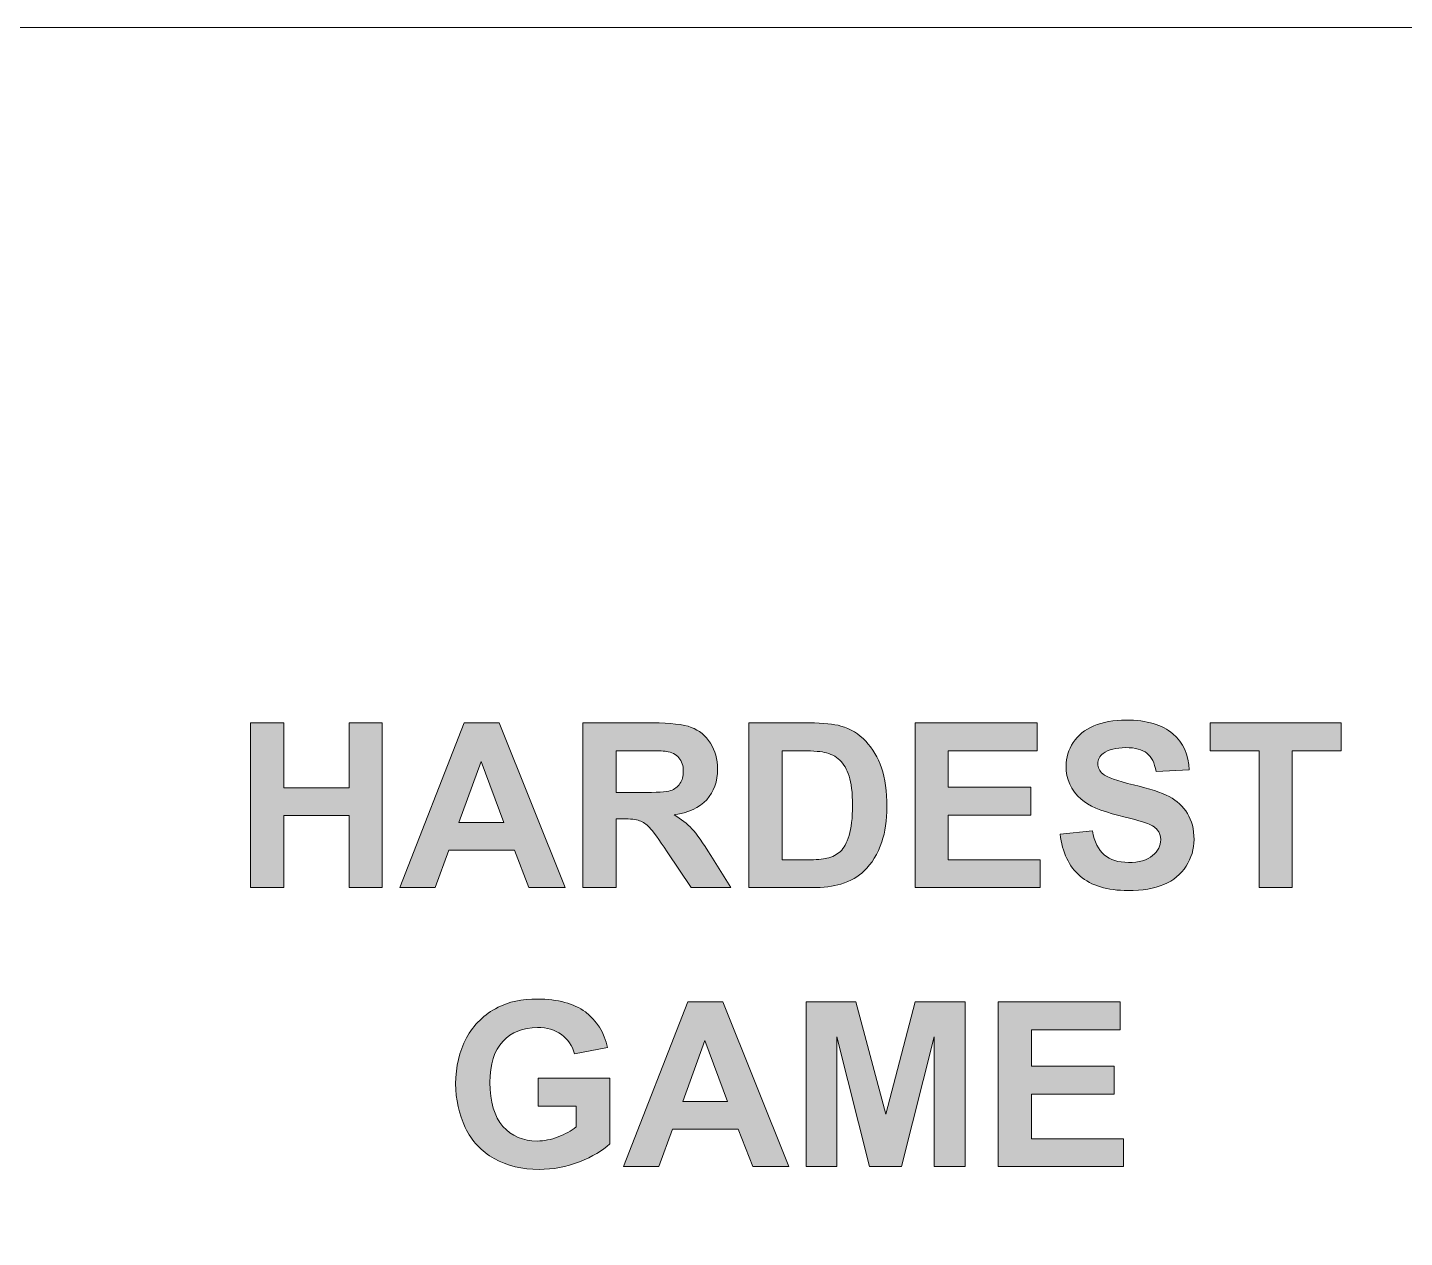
# Model space of a CAD drawing. Header units: inches. Extents: x -5.25 to 4.1, y -1.02 to 4.
# Drawn here: x -2.408 to -1.743, y 3.416 to 4 of the extents above; entities that cross this region are included whole.
import ezdxf

# ---------------------------------------------------------------- set-up
doc = ezdxf.new("R2010")
doc.units = ezdxf.units.IN
doc.header["$MEASUREMENT"] = 0
doc.layers.add('Layer 1', color=7, linetype='Continuous', lineweight=0)

# ---------------------------------------------------------------- blocks, each defined once
blk = doc.blocks.new('Block_7')
at = {"layer": 'Layer 1', "true_color": 0x231f20, "transparency": 33554687}
h = blk.add_hatch(color=250, dxfattribs=at)
h.dxf.hatch_style = 2
edge = h.paths.add_edge_path()
edge.add_spline(control_points=[(-2.16144, 3.47912), (-2.16144, 3.47912), (-2.16144, 3.49252), (-2.16144, 3.49252), (-2.16144, 3.49252), (-2.12682, 3.49252), (-2.12682, 3.49252), (-2.12682, 3.49252), (-2.12682, 3.46084), (-2.12682, 3.46084), (-2.13019, 3.45758), (-2.13506, 3.45471), (-2.14145, 3.45224), (-2.14783, 3.44976), (-2.1543, 3.44852), (-2.16084, 3.44852), (-2.16916, 3.44852), (-2.17641, 3.45026), (-2.1826, 3.45376), (-2.18878, 3.45725), (-2.19343, 3.46224), (-2.19654, 3.46873), (-2.19965, 3.47522), (-2.20121, 3.48229), (-2.20121, 3.48992), (-2.20121, 3.4982), (-2.19947, 3.50556), (-2.196, 3.512), (-2.19253, 3.51843), (-2.18745, 3.52337), (-2.18075, 3.52681), (-2.17565, 3.52945), (-2.1693, 3.53077), (-2.16171, 3.53077), (-2.15184, 3.53077), (-2.14412, 3.5287), (-2.13857, 3.52456), (-2.13302, 3.52041), (-2.12945, 3.51469), (-2.12786, 3.50739), (-2.12786, 3.50739), (-2.14381, 3.5044), (-2.14381, 3.5044), (-2.14492, 3.50831), (-2.14703, 3.51139), (-2.15013, 3.51365), (-2.15322, 3.51591), (-2.15708, 3.51704), (-2.16171, 3.51704), (-2.16873, 3.51704), (-2.1743, 3.51482), (-2.17845, 3.51037), (-2.18259, 3.50592), (-2.18466, 3.49932), (-2.18466, 3.49057), (-2.18466, 3.48113), (-2.18256, 3.47405), (-2.17837, 3.46933), (-2.17417, 3.46461), (-2.16867, 3.46225), (-2.16187, 3.46225), (-2.15851, 3.46225), (-2.15514, 3.4629), (-2.15175, 3.46423), (-2.14837, 3.46555), (-2.14547, 3.46715), (-2.14305, 3.46903), (-2.14305, 3.46903), (-2.14305, 3.47912), (-2.14305, 3.47912), (-2.14305, 3.47912), (-2.16144, 3.47912), (-2.16144, 3.47912)], knot_values=[0, 0, 0, 0, 1, 1, 1, 2, 2, 2, 3, 3, 3, 4, 4, 4, 5, 5, 5, 6, 6, 6, 7, 7, 7, 8, 8, 8, 9, 9, 9, 10, 10, 10, 11, 11, 11, 12, 12, 12, 13, 13, 13, 14, 14, 14, 15, 15, 15, 16, 16, 16, 17, 17, 17, 18, 18, 18, 19, 19, 19, 20, 20, 20, 21, 21, 21, 22, 22, 22, 23, 23, 23, 24, 24, 24, 24], degree=3, periodic=0)
h = blk.add_hatch(color=250, dxfattribs=at)
h.dxf.hatch_style = 2
edge = h.paths.add_edge_path()
edge.add_spline(control_points=[(-2.06986, 3.48134), (-2.06986, 3.48134), (-2.08082, 3.51086), (-2.08082, 3.51086), (-2.08082, 3.51086), (-2.09156, 3.48134), (-2.09156, 3.48134), (-2.09156, 3.48134), (-2.06986, 3.48134), (-2.06986, 3.48134)], knot_values=[0, 0, 0, 0, 1, 1, 1, 2, 2, 2, 3, 3, 3, 3], degree=3, periodic=0)
edge = h.paths.add_edge_path()
edge.add_spline(control_points=[(-2.04029, 3.44988), (-2.04029, 3.44988), (-2.05776, 3.44988), (-2.05776, 3.44988), (-2.05776, 3.44988), (-2.0647, 3.46794), (-2.0647, 3.46794), (-2.0647, 3.46794), (-2.0965, 3.46794), (-2.0965, 3.46794), (-2.0965, 3.46794), (-2.10306, 3.44988), (-2.10306, 3.44988), (-2.10306, 3.44988), (-2.1201, 3.44988), (-2.1201, 3.44988), (-2.1201, 3.44988), (-2.08912, 3.52941), (-2.08912, 3.52941), (-2.08912, 3.52941), (-2.07214, 3.52941), (-2.07214, 3.52941), (-2.07214, 3.52941), (-2.04029, 3.44988), (-2.04029, 3.44988)], knot_values=[0, 0, 0, 0, 1, 1, 1, 2, 2, 2, 3, 3, 3, 4, 4, 4, 5, 5, 5, 6, 6, 6, 7, 7, 7, 8, 8, 8, 8], degree=3, periodic=0)
h = blk.add_hatch(color=250, dxfattribs=at)
h.dxf.hatch_style = 2
edge = h.paths.add_edge_path()
edge.add_spline(control_points=[(-2.03199, 3.44988), (-2.03199, 3.44988), (-2.03199, 3.52941), (-2.03199, 3.52941), (-2.03199, 3.52941), (-2.00795, 3.52941), (-2.00795, 3.52941), (-2.00795, 3.52941), (-1.99352, 3.47516), (-1.99352, 3.47516), (-1.99352, 3.47516), (-1.97925, 3.52941), (-1.97925, 3.52941), (-1.97925, 3.52941), (-1.95517, 3.52941), (-1.95517, 3.52941), (-1.95517, 3.52941), (-1.95517, 3.44988), (-1.95517, 3.44988), (-1.95517, 3.44988), (-1.97009, 3.44988), (-1.97009, 3.44988), (-1.97009, 3.44988), (-1.97009, 3.51249), (-1.97009, 3.51249), (-1.97009, 3.51249), (-1.98587, 3.44988), (-1.98587, 3.44988), (-1.98587, 3.44988), (-2.00134, 3.44988), (-2.00134, 3.44988), (-2.00134, 3.44988), (-2.01707, 3.51249), (-2.01707, 3.51249), (-2.01707, 3.51249), (-2.01707, 3.44988), (-2.01707, 3.44988), (-2.01707, 3.44988), (-2.03199, 3.44988), (-2.03199, 3.44988)], knot_values=[0, 0, 0, 0, 1, 1, 1, 2, 2, 2, 3, 3, 3, 4, 4, 4, 5, 5, 5, 6, 6, 6, 7, 7, 7, 8, 8, 8, 9, 9, 9, 10, 10, 10, 11, 11, 11, 12, 12, 12, 13, 13, 13, 13], degree=3, periodic=0)
h = blk.add_hatch(color=250, dxfattribs=at)
h.dxf.hatch_style = 2
edge = h.paths.add_edge_path()
edge.add_spline(control_points=[(-1.93922, 3.44988), (-1.93922, 3.44988), (-1.93922, 3.52941), (-1.93922, 3.52941), (-1.93922, 3.52941), (-1.88024, 3.52941), (-1.88024, 3.52941), (-1.88024, 3.52941), (-1.88024, 3.51596), (-1.88024, 3.51596), (-1.88024, 3.51596), (-1.92316, 3.51596), (-1.92316, 3.51596), (-1.92316, 3.51596), (-1.92316, 3.49832), (-1.92316, 3.49832), (-1.92316, 3.49832), (-1.88323, 3.49832), (-1.88323, 3.49832), (-1.88323, 3.49832), (-1.88323, 3.48492), (-1.88323, 3.48492), (-1.88323, 3.48492), (-1.92316, 3.48492), (-1.92316, 3.48492), (-1.92316, 3.48492), (-1.92316, 3.46328), (-1.92316, 3.46328), (-1.92316, 3.46328), (-1.87872, 3.46328), (-1.87872, 3.46328), (-1.87872, 3.46328), (-1.87872, 3.44988), (-1.87872, 3.44988), (-1.87872, 3.44988), (-1.93922, 3.44988), (-1.93922, 3.44988)], knot_values=[0, 0, 0, 0, 1, 1, 1, 2, 2, 2, 3, 3, 3, 4, 4, 4, 5, 5, 5, 6, 6, 6, 7, 7, 7, 8, 8, 8, 9, 9, 9, 10, 10, 10, 11, 11, 11, 12, 12, 12, 12], degree=3, periodic=0)
at = {"layer": 'Layer 1'}
for points, knots in [([(-2.16144, 3.47912), (-2.16144, 3.47912), (-2.16144, 3.49252), (-2.16144, 3.49252), (-2.16144, 3.49252), (-2.12682, 3.49252), (-2.12682, 3.49252), (-2.12682, 3.49252), (-2.12682, 3.46084), (-2.12682, 3.46084), (-2.13019, 3.45758), (-2.13506, 3.45471), (-2.14145, 3.45224), (-2.14783, 3.44976), (-2.1543, 3.44852), (-2.16084, 3.44852), (-2.16916, 3.44852), (-2.17641, 3.45026), (-2.1826, 3.45376), (-2.18878, 3.45725), (-2.19343, 3.46224), (-2.19654, 3.46873), (-2.19965, 3.47522), (-2.20121, 3.48229), (-2.20121, 3.48992), (-2.20121, 3.4982), (-2.19947, 3.50556), (-2.196, 3.512), (-2.19253, 3.51843), (-2.18745, 3.52337), (-2.18075, 3.52681), (-2.17565, 3.52945), (-2.1693, 3.53077), (-2.16171, 3.53077), (-2.15184, 3.53077), (-2.14412, 3.5287), (-2.13857, 3.52456), (-2.13302, 3.52041), (-2.12945, 3.51469), (-2.12786, 3.50739), (-2.12786, 3.50739), (-2.14381, 3.5044), (-2.14381, 3.5044), (-2.14492, 3.50831), (-2.14703, 3.51139), (-2.15013, 3.51365), (-2.15322, 3.51591), (-2.15708, 3.51704), (-2.16171, 3.51704), (-2.16873, 3.51704), (-2.1743, 3.51482), (-2.17845, 3.51037), (-2.18259, 3.50592), (-2.18466, 3.49932), (-2.18466, 3.49057), (-2.18466, 3.48113), (-2.18256, 3.47405), (-2.17837, 3.46933), (-2.17417, 3.46461), (-2.16867, 3.46225), (-2.16187, 3.46225), (-2.15851, 3.46225), (-2.15514, 3.4629), (-2.15175, 3.46423), (-2.14837, 3.46555), (-2.14547, 3.46715), (-2.14305, 3.46903), (-2.14305, 3.46903), (-2.14305, 3.47912), (-2.14305, 3.47912), (-2.14305, 3.47912), (-2.16144, 3.47912), (-2.16144, 3.47912)], [0, 0, 0, 0, 1, 1, 1, 2, 2, 2, 3, 3, 3, 4, 4, 4, 5, 5, 5, 6, 6, 6, 7, 7, 7, 8, 8, 8, 9, 9, 9, 10, 10, 10, 11, 11, 11, 12, 12, 12, 13, 13, 13, 14, 14, 14, 15, 15, 15, 16, 16, 16, 17, 17, 17, 18, 18, 18, 19, 19, 19, 20, 20, 20, 21, 21, 21, 22, 22, 22, 23, 23, 23, 24, 24, 24, 24]), ([(-2.04029, 3.44988), (-2.04029, 3.44988), (-2.05776, 3.44988), (-2.05776, 3.44988), (-2.05776, 3.44988), (-2.0647, 3.46794), (-2.0647, 3.46794), (-2.0647, 3.46794), (-2.0965, 3.46794), (-2.0965, 3.46794), (-2.0965, 3.46794), (-2.10306, 3.44988), (-2.10306, 3.44988), (-2.10306, 3.44988), (-2.1201, 3.44988), (-2.1201, 3.44988), (-2.1201, 3.44988), (-2.08912, 3.52941), (-2.08912, 3.52941), (-2.08912, 3.52941), (-2.07214, 3.52941), (-2.07214, 3.52941), (-2.07214, 3.52941), (-2.04029, 3.44988), (-2.04029, 3.44988)], [0, 0, 0, 0, 1, 1, 1, 2, 2, 2, 3, 3, 3, 4, 4, 4, 5, 5, 5, 6, 6, 6, 7, 7, 7, 8, 8, 8, 8]), ([(-2.03199, 3.44988), (-2.03199, 3.44988), (-2.03199, 3.52941), (-2.03199, 3.52941), (-2.03199, 3.52941), (-2.00795, 3.52941), (-2.00795, 3.52941), (-2.00795, 3.52941), (-1.99352, 3.47516), (-1.99352, 3.47516), (-1.99352, 3.47516), (-1.97925, 3.52941), (-1.97925, 3.52941), (-1.97925, 3.52941), (-1.95517, 3.52941), (-1.95517, 3.52941), (-1.95517, 3.52941), (-1.95517, 3.44988), (-1.95517, 3.44988), (-1.95517, 3.44988), (-1.97009, 3.44988), (-1.97009, 3.44988), (-1.97009, 3.44988), (-1.97009, 3.51249), (-1.97009, 3.51249), (-1.97009, 3.51249), (-1.98587, 3.44988), (-1.98587, 3.44988), (-1.98587, 3.44988), (-2.00134, 3.44988), (-2.00134, 3.44988), (-2.00134, 3.44988), (-2.01707, 3.51249), (-2.01707, 3.51249), (-2.01707, 3.51249), (-2.01707, 3.44988), (-2.01707, 3.44988), (-2.01707, 3.44988), (-2.03199, 3.44988), (-2.03199, 3.44988)], [0, 0, 0, 0, 1, 1, 1, 2, 2, 2, 3, 3, 3, 4, 4, 4, 5, 5, 5, 6, 6, 6, 7, 7, 7, 8, 8, 8, 9, 9, 9, 10, 10, 10, 11, 11, 11, 12, 12, 12, 13, 13, 13, 13]), ([(-1.93922, 3.44988), (-1.93922, 3.44988), (-1.93922, 3.52941), (-1.93922, 3.52941), (-1.93922, 3.52941), (-1.88024, 3.52941), (-1.88024, 3.52941), (-1.88024, 3.52941), (-1.88024, 3.51596), (-1.88024, 3.51596), (-1.88024, 3.51596), (-1.92316, 3.51596), (-1.92316, 3.51596), (-1.92316, 3.51596), (-1.92316, 3.49832), (-1.92316, 3.49832), (-1.92316, 3.49832), (-1.88323, 3.49832), (-1.88323, 3.49832), (-1.88323, 3.49832), (-1.88323, 3.48492), (-1.88323, 3.48492), (-1.88323, 3.48492), (-1.92316, 3.48492), (-1.92316, 3.48492), (-1.92316, 3.48492), (-1.92316, 3.46328), (-1.92316, 3.46328), (-1.92316, 3.46328), (-1.87872, 3.46328), (-1.87872, 3.46328), (-1.87872, 3.46328), (-1.87872, 3.44988), (-1.87872, 3.44988), (-1.87872, 3.44988), (-1.93922, 3.44988), (-1.93922, 3.44988)], [0, 0, 0, 0, 1, 1, 1, 2, 2, 2, 3, 3, 3, 4, 4, 4, 5, 5, 5, 6, 6, 6, 7, 7, 7, 8, 8, 8, 9, 9, 9, 10, 10, 10, 11, 11, 11, 12, 12, 12, 12]), ([(-2.06986, 3.48134), (-2.06986, 3.48134), (-2.08082, 3.51086), (-2.08082, 3.51086), (-2.08082, 3.51086), (-2.09156, 3.48134), (-2.09156, 3.48134), (-2.09156, 3.48134), (-2.06986, 3.48134), (-2.06986, 3.48134)], [0, 0, 0, 0, 1, 1, 1, 2, 2, 2, 3, 3, 3, 3])]:
    blk.add_open_spline(points, degree=3, knots=knots, dxfattribs=at)
blk = doc.blocks.new('Block_11')
at = {"layer": 'Layer 1', "true_color": 0x231f20, "transparency": 33554687}
h = blk.add_hatch(color=250, dxfattribs=at)
h.dxf.hatch_style = 2
edge = h.paths.add_edge_path()
edge.add_spline(control_points=[(-2.30025, 3.58463), (-2.30025, 3.58463), (-2.30025, 3.66416), (-2.30025, 3.66416), (-2.30025, 3.66416), (-2.28419, 3.66416), (-2.28419, 3.66416), (-2.28419, 3.66416), (-2.28419, 3.63286), (-2.28419, 3.63286), (-2.28419, 3.63286), (-2.25272, 3.63286), (-2.25272, 3.63286), (-2.25272, 3.63286), (-2.25272, 3.66416), (-2.25272, 3.66416), (-2.25272, 3.66416), (-2.23666, 3.66416), (-2.23666, 3.66416), (-2.23666, 3.66416), (-2.23666, 3.58463), (-2.23666, 3.58463), (-2.23666, 3.58463), (-2.25272, 3.58463), (-2.25272, 3.58463), (-2.25272, 3.58463), (-2.25272, 3.61941), (-2.25272, 3.61941), (-2.25272, 3.61941), (-2.28419, 3.61941), (-2.28419, 3.61941), (-2.28419, 3.61941), (-2.28419, 3.58463), (-2.28419, 3.58463), (-2.28419, 3.58463), (-2.30025, 3.58463), (-2.30025, 3.58463)], knot_values=[0, 0, 0, 0, 1, 1, 1, 2, 2, 2, 3, 3, 3, 4, 4, 4, 5, 5, 5, 6, 6, 6, 7, 7, 7, 8, 8, 8, 9, 9, 9, 10, 10, 10, 11, 11, 11, 12, 12, 12, 12], degree=3, periodic=0)
h = blk.add_hatch(color=250, dxfattribs=at)
h.dxf.hatch_style = 2
edge = h.paths.add_edge_path()
edge.add_spline(control_points=[(-2.1779, 3.6161), (-2.1779, 3.6161), (-2.18886, 3.64561), (-2.18886, 3.64561), (-2.18886, 3.64561), (-2.19961, 3.6161), (-2.19961, 3.6161), (-2.19961, 3.6161), (-2.1779, 3.6161), (-2.1779, 3.6161)], knot_values=[0, 0, 0, 0, 1, 1, 1, 2, 2, 2, 3, 3, 3, 3], degree=3, periodic=0)
edge = h.paths.add_edge_path()
edge.add_spline(control_points=[(-2.14834, 3.58463), (-2.14834, 3.58463), (-2.16581, 3.58463), (-2.16581, 3.58463), (-2.16581, 3.58463), (-2.17275, 3.6027), (-2.17275, 3.6027), (-2.17275, 3.6027), (-2.20454, 3.6027), (-2.20454, 3.6027), (-2.20454, 3.6027), (-2.21111, 3.58463), (-2.21111, 3.58463), (-2.21111, 3.58463), (-2.22814, 3.58463), (-2.22814, 3.58463), (-2.22814, 3.58463), (-2.19716, 3.66416), (-2.19716, 3.66416), (-2.19716, 3.66416), (-2.18018, 3.66416), (-2.18018, 3.66416), (-2.18018, 3.66416), (-2.14834, 3.58463), (-2.14834, 3.58463)], knot_values=[0, 0, 0, 0, 1, 1, 1, 2, 2, 2, 3, 3, 3, 4, 4, 4, 5, 5, 5, 6, 6, 6, 7, 7, 7, 8, 8, 8, 8], degree=3, periodic=0)
h = blk.add_hatch(color=250, dxfattribs=at)
h.dxf.hatch_style = 2
edge = h.paths.add_edge_path()
edge.add_spline(control_points=[(-2.1237, 3.63053), (-2.1237, 3.63053), (-2.11182, 3.63053), (-2.11182, 3.63053), (-2.10412, 3.63053), (-2.09931, 3.63085), (-2.09739, 3.6315), (-2.09547, 3.63215), (-2.09397, 3.63327), (-2.09289, 3.63487), (-2.0918, 3.63646), (-2.09126, 3.63845), (-2.09126, 3.64084), (-2.09126, 3.64351), (-2.09197, 3.64567), (-2.0934, 3.64732), (-2.09484, 3.64897), (-2.09685, 3.65), (-2.09945, 3.65044), (-2.10076, 3.65062), (-2.10466, 3.65071), (-2.11117, 3.65071), (-2.11117, 3.65071), (-2.1237, 3.65071), (-2.1237, 3.65071), (-2.1237, 3.65071), (-2.1237, 3.63053), (-2.1237, 3.63053)], knot_values=[0, 0, 0, 0, 1, 1, 1, 2, 2, 2, 3, 3, 3, 4, 4, 4, 5, 5, 5, 6, 6, 6, 7, 7, 7, 8, 8, 8, 9, 9, 9, 9], degree=3, periodic=0)
edge = h.paths.add_edge_path()
edge.add_spline(control_points=[(-2.13976, 3.58463), (-2.13976, 3.58463), (-2.13976, 3.66416), (-2.13976, 3.66416), (-2.13976, 3.66416), (-2.10596, 3.66416), (-2.10596, 3.66416), (-2.09747, 3.66416), (-2.09129, 3.66345), (-2.08744, 3.66202), (-2.08358, 3.66059), (-2.0805, 3.65805), (-2.07819, 3.6544), (-2.07587, 3.65074), (-2.07471, 3.64657), (-2.07471, 3.64187), (-2.07471, 3.6359), (-2.07647, 3.63097), (-2.07998, 3.62708), (-2.08348, 3.6232), (-2.08873, 3.62074), (-2.09571, 3.61973), (-2.09224, 3.6177), (-2.08937, 3.61548), (-2.08711, 3.61306), (-2.08485, 3.61064), (-2.0818, 3.60633), (-2.07797, 3.60015), (-2.07797, 3.60015), (-2.06826, 3.58463), (-2.06826, 3.58463), (-2.06826, 3.58463), (-2.08746, 3.58463), (-2.08746, 3.58463), (-2.08746, 3.58463), (-2.09907, 3.60194), (-2.09907, 3.60194), (-2.1032, 3.60812), (-2.10602, 3.61202), (-2.10754, 3.61363), (-2.10906, 3.61523), (-2.11066, 3.61634), (-2.11237, 3.61694), (-2.11407, 3.61753), (-2.11676, 3.61783), (-2.12045, 3.61783), (-2.12045, 3.61783), (-2.1237, 3.61783), (-2.1237, 3.61783), (-2.1237, 3.61783), (-2.1237, 3.58463), (-2.1237, 3.58463), (-2.1237, 3.58463), (-2.13976, 3.58463), (-2.13976, 3.58463)], knot_values=[0, 0, 0, 0, 1, 1, 1, 2, 2, 2, 3, 3, 3, 4, 4, 4, 5, 5, 5, 6, 6, 6, 7, 7, 7, 8, 8, 8, 9, 9, 9, 10, 10, 10, 11, 11, 11, 12, 12, 12, 13, 13, 13, 14, 14, 14, 15, 15, 15, 16, 16, 16, 17, 17, 17, 18, 18, 18, 18], degree=3, periodic=0)
h = blk.add_hatch(color=250, dxfattribs=at)
h.dxf.hatch_style = 2
edge = h.paths.add_edge_path()
edge.add_spline(control_points=[(-2.04357, 3.65071), (-2.04357, 3.65071), (-2.04357, 3.59803), (-2.04357, 3.59803), (-2.04357, 3.59803), (-2.03158, 3.59803), (-2.03158, 3.59803), (-2.0271, 3.59803), (-2.02386, 3.59828), (-2.02187, 3.59879), (-2.01927, 3.59944), (-2.0171, 3.60055), (-2.01539, 3.6021), (-2.01367, 3.60365), (-2.01227, 3.60621), (-2.01118, 3.60978), (-2.0101, 3.61334), (-2.00956, 3.61819), (-2.00956, 3.62434), (-2.00956, 3.63049), (-2.0101, 3.63521), (-2.01118, 3.6385), (-2.01227, 3.64179), (-2.01379, 3.64436), (-2.01574, 3.64621), (-2.01769, 3.64805), (-2.02017, 3.6493), (-2.02317, 3.64995), (-2.02542, 3.65046), (-2.02981, 3.65071), (-2.03636, 3.65071), (-2.03636, 3.65071), (-2.04357, 3.65071), (-2.04357, 3.65071)], knot_values=[0, 0, 0, 0, 1, 1, 1, 2, 2, 2, 3, 3, 3, 4, 4, 4, 5, 5, 5, 6, 6, 6, 7, 7, 7, 8, 8, 8, 9, 9, 9, 10, 10, 10, 11, 11, 11, 11], degree=3, periodic=0)
edge = h.paths.add_edge_path()
edge.add_spline(control_points=[(-2.05963, 3.66416), (-2.05963, 3.66416), (-2.03028, 3.66416), (-2.03028, 3.66416), (-2.02366, 3.66416), (-2.01862, 3.66366), (-2.01514, 3.66265), (-2.01048, 3.66127), (-2.00648, 3.65883), (-2.00315, 3.65532), (-1.99982, 3.65181), (-1.99729, 3.64752), (-1.99556, 3.64244), (-1.99382, 3.63736), (-1.99295, 3.63109), (-1.99295, 3.62364), (-1.99295, 3.61709), (-1.99377, 3.61145), (-1.9954, 3.60671), (-1.99738, 3.60093), (-2.00022, 3.59624), (-2.00391, 3.59266), (-2.0067, 3.58995), (-2.01046, 3.58783), (-2.0152, 3.58631), (-2.01874, 3.58519), (-2.02348, 3.58463), (-2.02941, 3.58463), (-2.02941, 3.58463), (-2.05963, 3.58463), (-2.05963, 3.58463), (-2.05963, 3.58463), (-2.05963, 3.66416), (-2.05963, 3.66416)], knot_values=[0, 0, 0, 0, 1, 1, 1, 2, 2, 2, 3, 3, 3, 4, 4, 4, 5, 5, 5, 6, 6, 6, 7, 7, 7, 8, 8, 8, 9, 9, 9, 10, 10, 10, 11, 11, 11, 11], degree=3, periodic=0)
h = blk.add_hatch(color=250, dxfattribs=at)
h.dxf.hatch_style = 2
edge = h.paths.add_edge_path()
edge.add_spline(control_points=[(-1.97934, 3.58463), (-1.97934, 3.58463), (-1.97934, 3.66416), (-1.97934, 3.66416), (-1.97934, 3.66416), (-1.92036, 3.66416), (-1.92036, 3.66416), (-1.92036, 3.66416), (-1.92036, 3.65071), (-1.92036, 3.65071), (-1.92036, 3.65071), (-1.96328, 3.65071), (-1.96328, 3.65071), (-1.96328, 3.65071), (-1.96328, 3.63308), (-1.96328, 3.63308), (-1.96328, 3.63308), (-1.92335, 3.63308), (-1.92335, 3.63308), (-1.92335, 3.63308), (-1.92335, 3.61968), (-1.92335, 3.61968), (-1.92335, 3.61968), (-1.96328, 3.61968), (-1.96328, 3.61968), (-1.96328, 3.61968), (-1.96328, 3.59803), (-1.96328, 3.59803), (-1.96328, 3.59803), (-1.91884, 3.59803), (-1.91884, 3.59803), (-1.91884, 3.59803), (-1.91884, 3.58463), (-1.91884, 3.58463), (-1.91884, 3.58463), (-1.97934, 3.58463), (-1.97934, 3.58463)], knot_values=[0, 0, 0, 0, 1, 1, 1, 2, 2, 2, 3, 3, 3, 4, 4, 4, 5, 5, 5, 6, 6, 6, 7, 7, 7, 8, 8, 8, 9, 9, 9, 10, 10, 10, 11, 11, 11, 12, 12, 12, 12], degree=3, periodic=0)
h = blk.add_hatch(color=250, dxfattribs=at)
h.dxf.hatch_style = 2
edge = h.paths.add_edge_path()
edge.add_spline(control_points=[(-1.90929, 3.61051), (-1.90929, 3.61051), (-1.89367, 3.61203), (-1.89367, 3.61203), (-1.89273, 3.60678), (-1.89082, 3.60293), (-1.88795, 3.60047), (-1.88507, 3.59801), (-1.88119, 3.59678), (-1.87631, 3.59678), (-1.87113, 3.59678), (-1.86724, 3.59787), (-1.86462, 3.60006), (-1.86199, 3.60225), (-1.86068, 3.60481), (-1.86068, 3.60774), (-1.86068, 3.60962), (-1.86123, 3.61122), (-1.86234, 3.61254), (-1.86344, 3.61386), (-1.86537, 3.61501), (-1.86812, 3.61599), (-1.87, 3.61664), (-1.87428, 3.6178), (-1.88097, 3.61946), (-1.88958, 3.6216), (-1.89562, 3.62421), (-1.8991, 3.62733), (-1.90398, 3.6317), (-1.90642, 3.63704), (-1.90642, 3.64333), (-1.90642, 3.64738), (-1.90527, 3.65117), (-1.90297, 3.6547), (-1.90068, 3.65822), (-1.89737, 3.66091), (-1.89305, 3.66275), (-1.88873, 3.6646), (-1.8835, 3.66552), (-1.87739, 3.66552), (-1.86741, 3.66552), (-1.8599, 3.66333), (-1.85485, 3.65896), (-1.84981, 3.65458), (-1.84715, 3.64874), (-1.8469, 3.64143), (-1.8469, 3.64143), (-1.86296, 3.64073), (-1.86296, 3.64073), (-1.86365, 3.64482), (-1.86513, 3.64775), (-1.86738, 3.64954), (-1.86964, 3.65133), (-1.87303, 3.65223), (-1.87756, 3.65223), (-1.88222, 3.65223), (-1.88588, 3.65127), (-1.88852, 3.64935), (-1.89022, 3.64813), (-1.89107, 3.64648), (-1.89107, 3.64442), (-1.89107, 3.64254), (-1.89027, 3.64092), (-1.88868, 3.63959), (-1.88665, 3.63789), (-1.88173, 3.63612), (-1.87392, 3.63427), (-1.86611, 3.63243), (-1.86033, 3.63052), (-1.85659, 3.62855), (-1.85284, 3.62657), (-1.84991, 3.62388), (-1.8478, 3.62046), (-1.84568, 3.61705), (-1.84462, 3.61282), (-1.84462, 3.60779), (-1.84462, 3.60324), (-1.84589, 3.59897), (-1.84842, 3.59499), (-1.85095, 3.59101), (-1.85453, 3.58805), (-1.85916, 3.58612), (-1.8638, 3.58419), (-1.86956, 3.58322), (-1.87647, 3.58322), (-1.88653, 3.58322), (-1.89425, 3.58554), (-1.89964, 3.59019), (-1.90503, 3.59484), (-1.90824, 3.60161), (-1.90929, 3.61051)], knot_values=[0, 0, 0, 0, 1, 1, 1, 2, 2, 2, 3, 3, 3, 4, 4, 4, 5, 5, 5, 6, 6, 6, 7, 7, 7, 8, 8, 8, 9, 9, 9, 10, 10, 10, 11, 11, 11, 12, 12, 12, 13, 13, 13, 14, 14, 14, 15, 15, 15, 16, 16, 16, 17, 17, 17, 18, 18, 18, 19, 19, 19, 20, 20, 20, 21, 21, 21, 22, 22, 22, 23, 23, 23, 24, 24, 24, 25, 25, 25, 26, 26, 26, 27, 27, 27, 28, 28, 28, 29, 29, 29, 30, 30, 30, 30], degree=3, periodic=0)
h = blk.add_hatch(color=250, dxfattribs=at)
h.dxf.hatch_style = 2
edge = h.paths.add_edge_path()
edge.add_spline(control_points=[(-1.81321, 3.58463), (-1.81321, 3.58463), (-1.81321, 3.65071), (-1.81321, 3.65071), (-1.81321, 3.65071), (-1.83681, 3.65071), (-1.83681, 3.65071), (-1.83681, 3.65071), (-1.83681, 3.66416), (-1.83681, 3.66416), (-1.83681, 3.66416), (-1.77361, 3.66416), (-1.77361, 3.66416), (-1.77361, 3.66416), (-1.77361, 3.65071), (-1.77361, 3.65071), (-1.77361, 3.65071), (-1.79715, 3.65071), (-1.79715, 3.65071), (-1.79715, 3.65071), (-1.79715, 3.58463), (-1.79715, 3.58463), (-1.79715, 3.58463), (-1.81321, 3.58463), (-1.81321, 3.58463)], knot_values=[0, 0, 0, 0, 1, 1, 1, 2, 2, 2, 3, 3, 3, 4, 4, 4, 5, 5, 5, 6, 6, 6, 7, 7, 7, 8, 8, 8, 8], degree=3, periodic=0)
at = {"layer": 'Layer 1'}
for points, knots in [([(-2.30025, 3.58463), (-2.30025, 3.58463), (-2.30025, 3.66416), (-2.30025, 3.66416), (-2.30025, 3.66416), (-2.28419, 3.66416), (-2.28419, 3.66416), (-2.28419, 3.66416), (-2.28419, 3.63286), (-2.28419, 3.63286), (-2.28419, 3.63286), (-2.25272, 3.63286), (-2.25272, 3.63286), (-2.25272, 3.63286), (-2.25272, 3.66416), (-2.25272, 3.66416), (-2.25272, 3.66416), (-2.23666, 3.66416), (-2.23666, 3.66416), (-2.23666, 3.66416), (-2.23666, 3.58463), (-2.23666, 3.58463), (-2.23666, 3.58463), (-2.25272, 3.58463), (-2.25272, 3.58463), (-2.25272, 3.58463), (-2.25272, 3.61941), (-2.25272, 3.61941), (-2.25272, 3.61941), (-2.28419, 3.61941), (-2.28419, 3.61941), (-2.28419, 3.61941), (-2.28419, 3.58463), (-2.28419, 3.58463), (-2.28419, 3.58463), (-2.30025, 3.58463), (-2.30025, 3.58463)], [0, 0, 0, 0, 1, 1, 1, 2, 2, 2, 3, 3, 3, 4, 4, 4, 5, 5, 5, 6, 6, 6, 7, 7, 7, 8, 8, 8, 9, 9, 9, 10, 10, 10, 11, 11, 11, 12, 12, 12, 12]), ([(-2.14834, 3.58463), (-2.14834, 3.58463), (-2.16581, 3.58463), (-2.16581, 3.58463), (-2.16581, 3.58463), (-2.17275, 3.6027), (-2.17275, 3.6027), (-2.17275, 3.6027), (-2.20454, 3.6027), (-2.20454, 3.6027), (-2.20454, 3.6027), (-2.21111, 3.58463), (-2.21111, 3.58463), (-2.21111, 3.58463), (-2.22814, 3.58463), (-2.22814, 3.58463), (-2.22814, 3.58463), (-2.19716, 3.66416), (-2.19716, 3.66416), (-2.19716, 3.66416), (-2.18018, 3.66416), (-2.18018, 3.66416), (-2.18018, 3.66416), (-2.14834, 3.58463), (-2.14834, 3.58463)], [0, 0, 0, 0, 1, 1, 1, 2, 2, 2, 3, 3, 3, 4, 4, 4, 5, 5, 5, 6, 6, 6, 7, 7, 7, 8, 8, 8, 8]), ([(-2.13976, 3.58463), (-2.13976, 3.58463), (-2.13976, 3.66416), (-2.13976, 3.66416), (-2.13976, 3.66416), (-2.10596, 3.66416), (-2.10596, 3.66416), (-2.09747, 3.66416), (-2.09129, 3.66345), (-2.08744, 3.66202), (-2.08358, 3.66059), (-2.0805, 3.65805), (-2.07819, 3.6544), (-2.07587, 3.65074), (-2.07471, 3.64657), (-2.07471, 3.64187), (-2.07471, 3.6359), (-2.07647, 3.63097), (-2.07998, 3.62708), (-2.08348, 3.6232), (-2.08873, 3.62074), (-2.09571, 3.61973), (-2.09224, 3.6177), (-2.08937, 3.61548), (-2.08711, 3.61306), (-2.08485, 3.61064), (-2.0818, 3.60633), (-2.07797, 3.60015), (-2.07797, 3.60015), (-2.06826, 3.58463), (-2.06826, 3.58463), (-2.06826, 3.58463), (-2.08746, 3.58463), (-2.08746, 3.58463), (-2.08746, 3.58463), (-2.09907, 3.60194), (-2.09907, 3.60194), (-2.1032, 3.60812), (-2.10602, 3.61202), (-2.10754, 3.61363), (-2.10906, 3.61523), (-2.11066, 3.61634), (-2.11237, 3.61694), (-2.11407, 3.61753), (-2.11676, 3.61783), (-2.12045, 3.61783), (-2.12045, 3.61783), (-2.1237, 3.61783), (-2.1237, 3.61783), (-2.1237, 3.61783), (-2.1237, 3.58463), (-2.1237, 3.58463), (-2.1237, 3.58463), (-2.13976, 3.58463), (-2.13976, 3.58463)], [0, 0, 0, 0, 1, 1, 1, 2, 2, 2, 3, 3, 3, 4, 4, 4, 5, 5, 5, 6, 6, 6, 7, 7, 7, 8, 8, 8, 9, 9, 9, 10, 10, 10, 11, 11, 11, 12, 12, 12, 13, 13, 13, 14, 14, 14, 15, 15, 15, 16, 16, 16, 17, 17, 17, 18, 18, 18, 18]), ([(-2.05963, 3.66416), (-2.05963, 3.66416), (-2.03028, 3.66416), (-2.03028, 3.66416), (-2.02366, 3.66416), (-2.01862, 3.66366), (-2.01514, 3.66265), (-2.01048, 3.66127), (-2.00648, 3.65883), (-2.00315, 3.65532), (-1.99982, 3.65181), (-1.99729, 3.64752), (-1.99556, 3.64244), (-1.99382, 3.63736), (-1.99295, 3.63109), (-1.99295, 3.62364), (-1.99295, 3.61709), (-1.99377, 3.61145), (-1.9954, 3.60671), (-1.99738, 3.60093), (-2.00022, 3.59624), (-2.00391, 3.59266), (-2.0067, 3.58995), (-2.01046, 3.58783), (-2.0152, 3.58631), (-2.01874, 3.58519), (-2.02348, 3.58463), (-2.02941, 3.58463), (-2.02941, 3.58463), (-2.05963, 3.58463), (-2.05963, 3.58463), (-2.05963, 3.58463), (-2.05963, 3.66416), (-2.05963, 3.66416)], [0, 0, 0, 0, 1, 1, 1, 2, 2, 2, 3, 3, 3, 4, 4, 4, 5, 5, 5, 6, 6, 6, 7, 7, 7, 8, 8, 8, 9, 9, 9, 10, 10, 10, 11, 11, 11, 11]), ([(-1.97934, 3.58463), (-1.97934, 3.58463), (-1.97934, 3.66416), (-1.97934, 3.66416), (-1.97934, 3.66416), (-1.92036, 3.66416), (-1.92036, 3.66416), (-1.92036, 3.66416), (-1.92036, 3.65071), (-1.92036, 3.65071), (-1.92036, 3.65071), (-1.96328, 3.65071), (-1.96328, 3.65071), (-1.96328, 3.65071), (-1.96328, 3.63308), (-1.96328, 3.63308), (-1.96328, 3.63308), (-1.92335, 3.63308), (-1.92335, 3.63308), (-1.92335, 3.63308), (-1.92335, 3.61968), (-1.92335, 3.61968), (-1.92335, 3.61968), (-1.96328, 3.61968), (-1.96328, 3.61968), (-1.96328, 3.61968), (-1.96328, 3.59803), (-1.96328, 3.59803), (-1.96328, 3.59803), (-1.91884, 3.59803), (-1.91884, 3.59803), (-1.91884, 3.59803), (-1.91884, 3.58463), (-1.91884, 3.58463), (-1.91884, 3.58463), (-1.97934, 3.58463), (-1.97934, 3.58463)], [0, 0, 0, 0, 1, 1, 1, 2, 2, 2, 3, 3, 3, 4, 4, 4, 5, 5, 5, 6, 6, 6, 7, 7, 7, 8, 8, 8, 9, 9, 9, 10, 10, 10, 11, 11, 11, 12, 12, 12, 12]), ([(-1.90929, 3.61051), (-1.90929, 3.61051), (-1.89367, 3.61203), (-1.89367, 3.61203), (-1.89273, 3.60678), (-1.89082, 3.60293), (-1.88795, 3.60047), (-1.88507, 3.59801), (-1.88119, 3.59678), (-1.87631, 3.59678), (-1.87113, 3.59678), (-1.86724, 3.59787), (-1.86462, 3.60006), (-1.86199, 3.60225), (-1.86068, 3.60481), (-1.86068, 3.60774), (-1.86068, 3.60962), (-1.86123, 3.61122), (-1.86234, 3.61254), (-1.86344, 3.61386), (-1.86537, 3.61501), (-1.86812, 3.61599), (-1.87, 3.61664), (-1.87428, 3.6178), (-1.88097, 3.61946), (-1.88958, 3.6216), (-1.89562, 3.62421), (-1.8991, 3.62733), (-1.90398, 3.6317), (-1.90642, 3.63704), (-1.90642, 3.64333), (-1.90642, 3.64738), (-1.90527, 3.65117), (-1.90297, 3.6547), (-1.90068, 3.65822), (-1.89737, 3.66091), (-1.89305, 3.66275), (-1.88873, 3.6646), (-1.8835, 3.66552), (-1.87739, 3.66552), (-1.86741, 3.66552), (-1.8599, 3.66333), (-1.85485, 3.65896), (-1.84981, 3.65458), (-1.84715, 3.64874), (-1.8469, 3.64143), (-1.8469, 3.64143), (-1.86296, 3.64073), (-1.86296, 3.64073), (-1.86365, 3.64482), (-1.86513, 3.64775), (-1.86738, 3.64954), (-1.86964, 3.65133), (-1.87303, 3.65223), (-1.87756, 3.65223), (-1.88222, 3.65223), (-1.88588, 3.65127), (-1.88852, 3.64935), (-1.89022, 3.64813), (-1.89107, 3.64648), (-1.89107, 3.64442), (-1.89107, 3.64254), (-1.89027, 3.64092), (-1.88868, 3.63959), (-1.88665, 3.63789), (-1.88173, 3.63612), (-1.87392, 3.63427), (-1.86611, 3.63243), (-1.86033, 3.63052), (-1.85659, 3.62855), (-1.85284, 3.62657), (-1.84991, 3.62388), (-1.8478, 3.62046), (-1.84568, 3.61705), (-1.84462, 3.61282), (-1.84462, 3.60779), (-1.84462, 3.60324), (-1.84589, 3.59897), (-1.84842, 3.59499), (-1.85095, 3.59101), (-1.85453, 3.58805), (-1.85916, 3.58612), (-1.8638, 3.58419), (-1.86956, 3.58322), (-1.87647, 3.58322), (-1.88653, 3.58322), (-1.89425, 3.58554), (-1.89964, 3.59019), (-1.90503, 3.59484), (-1.90824, 3.60161), (-1.90929, 3.61051)], [0, 0, 0, 0, 1, 1, 1, 2, 2, 2, 3, 3, 3, 4, 4, 4, 5, 5, 5, 6, 6, 6, 7, 7, 7, 8, 8, 8, 9, 9, 9, 10, 10, 10, 11, 11, 11, 12, 12, 12, 13, 13, 13, 14, 14, 14, 15, 15, 15, 16, 16, 16, 17, 17, 17, 18, 18, 18, 19, 19, 19, 20, 20, 20, 21, 21, 21, 22, 22, 22, 23, 23, 23, 24, 24, 24, 25, 25, 25, 26, 26, 26, 27, 27, 27, 28, 28, 28, 29, 29, 29, 30, 30, 30, 30]), ([(-1.81321, 3.58463), (-1.81321, 3.58463), (-1.81321, 3.65071), (-1.81321, 3.65071), (-1.81321, 3.65071), (-1.83681, 3.65071), (-1.83681, 3.65071), (-1.83681, 3.65071), (-1.83681, 3.66416), (-1.83681, 3.66416), (-1.83681, 3.66416), (-1.77361, 3.66416), (-1.77361, 3.66416), (-1.77361, 3.66416), (-1.77361, 3.65071), (-1.77361, 3.65071), (-1.77361, 3.65071), (-1.79715, 3.65071), (-1.79715, 3.65071), (-1.79715, 3.65071), (-1.79715, 3.58463), (-1.79715, 3.58463), (-1.79715, 3.58463), (-1.81321, 3.58463), (-1.81321, 3.58463)], [0, 0, 0, 0, 1, 1, 1, 2, 2, 2, 3, 3, 3, 4, 4, 4, 5, 5, 5, 6, 6, 6, 7, 7, 7, 8, 8, 8, 8]), ([(-2.1779, 3.6161), (-2.1779, 3.6161), (-2.18886, 3.64561), (-2.18886, 3.64561), (-2.18886, 3.64561), (-2.19961, 3.6161), (-2.19961, 3.6161), (-2.19961, 3.6161), (-2.1779, 3.6161), (-2.1779, 3.6161)], [0, 0, 0, 0, 1, 1, 1, 2, 2, 2, 3, 3, 3, 3]), ([(-2.1237, 3.63053), (-2.1237, 3.63053), (-2.11182, 3.63053), (-2.11182, 3.63053), (-2.10412, 3.63053), (-2.09931, 3.63085), (-2.09739, 3.6315), (-2.09547, 3.63215), (-2.09397, 3.63327), (-2.09289, 3.63487), (-2.0918, 3.63646), (-2.09126, 3.63845), (-2.09126, 3.64084), (-2.09126, 3.64351), (-2.09197, 3.64567), (-2.0934, 3.64732), (-2.09484, 3.64897), (-2.09685, 3.65), (-2.09945, 3.65044), (-2.10076, 3.65062), (-2.10466, 3.65071), (-2.11117, 3.65071), (-2.11117, 3.65071), (-2.1237, 3.65071), (-2.1237, 3.65071), (-2.1237, 3.65071), (-2.1237, 3.63053), (-2.1237, 3.63053)], [0, 0, 0, 0, 1, 1, 1, 2, 2, 2, 3, 3, 3, 4, 4, 4, 5, 5, 5, 6, 6, 6, 7, 7, 7, 8, 8, 8, 9, 9, 9, 9]), ([(-2.04357, 3.65071), (-2.04357, 3.65071), (-2.04357, 3.59803), (-2.04357, 3.59803), (-2.04357, 3.59803), (-2.03158, 3.59803), (-2.03158, 3.59803), (-2.0271, 3.59803), (-2.02386, 3.59828), (-2.02187, 3.59879), (-2.01927, 3.59944), (-2.0171, 3.60055), (-2.01539, 3.6021), (-2.01367, 3.60365), (-2.01227, 3.60621), (-2.01118, 3.60978), (-2.0101, 3.61334), (-2.00956, 3.61819), (-2.00956, 3.62434), (-2.00956, 3.63049), (-2.0101, 3.63521), (-2.01118, 3.6385), (-2.01227, 3.64179), (-2.01379, 3.64436), (-2.01574, 3.64621), (-2.01769, 3.64805), (-2.02017, 3.6493), (-2.02317, 3.64995), (-2.02542, 3.65046), (-2.02981, 3.65071), (-2.03636, 3.65071), (-2.03636, 3.65071), (-2.04357, 3.65071), (-2.04357, 3.65071)], [0, 0, 0, 0, 1, 1, 1, 2, 2, 2, 3, 3, 3, 4, 4, 4, 5, 5, 5, 6, 6, 6, 7, 7, 7, 8, 8, 8, 9, 9, 9, 10, 10, 10, 11, 11, 11, 11])]:
    blk.add_open_spline(points, degree=3, knots=knots, dxfattribs=at)

msp = doc.modelspace()

# ---------------------------------------------------------------- linework, layer by layer
at = {"layer": 'Layer 1', "color": 250, "lineweight": 0, "true_color": 0x231f20}
msp.add_open_spline([(-0.485, 2.782), (-0.485, 2.782), (-0.485, 4), (-0.485, 4), (-0.485, 4), (-5.125, 4), (-5.125, 4), (-5.125, 4), (-5.125, 2.782), (-5.125, 2.782), (-5.125, 2.782), (-5.25, 2.782), (-5.25, 2.782), (-5.25, 2.782), (-5.25, 1.616), (-5.25, 1.616), (-5.25, 1.616), (-5.125, 1.616), (-5.125, 1.616), (-5.125, 1.616), (-5.125, 0.4), (-5.125, 0.4), (-5.125, 0.4), (-0.485, 0.4), (-0.485, 0.4), (-0.485, 0.4), (-0.48501, 1.14136), (-0.48501, 1.14136), (-0.48501, 1.14136), (-0.68051, 1.14136), (-0.68051, 1.14136), (-0.68051, 1.14136), (-0.6805, 1.544), (-0.6805, 1.544), (-0.6805, 1.544), (-0.485, 1.544), (-0.485, 1.544), (-0.485, 1.544), (-0.485, 2.388), (-0.485, 2.388), (-0.485, 2.388), (-0.6805, 2.388), (-0.6805, 2.388), (-0.6805, 2.388), (-0.6805, 2.782), (-0.6805, 2.782), (-0.6805, 2.782), (-0.485, 2.782), (-0.485, 2.782)], degree=3, knots=[0, 0, 0, 0, 1, 1, 1, 2, 2, 2, 3, 3, 3, 4, 4, 4, 5, 5, 5, 6, 6, 6, 7, 7, 7, 8, 8, 8, 9, 9, 9, 10, 10, 10, 11, 11, 11, 12, 12, 12, 13, 13, 13, 14, 14, 14, 15, 15, 15, 16, 16, 16, 16], dxfattribs=at)

# ---------------------------------------------------------------- block references
at = {"layer": 'Layer 1'}
for name in ['Block_11', 'Block_7']:
    msp.add_blockref(name, (0, 0), dxfattribs=at)

doc.saveas('drawing.dxf')
